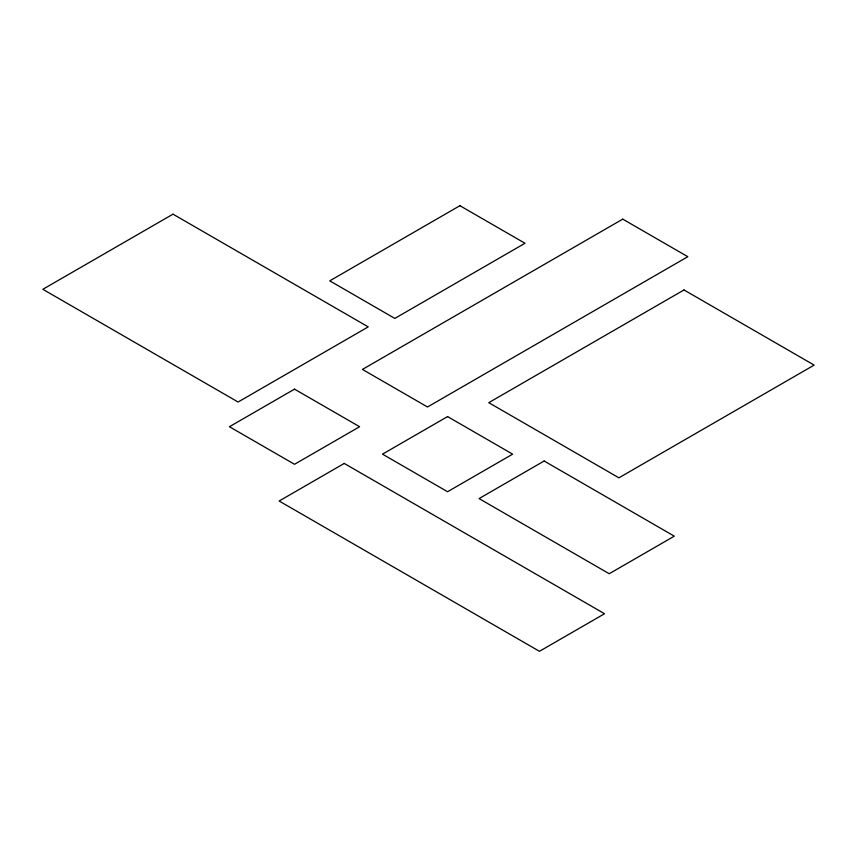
<?xml version="1.0" encoding="UTF-8"?>
<svg xmlns="http://www.w3.org/2000/svg" width="857" height="857" viewBox="0 0 857 857"><rect width="100%" height="100%" fill="white"/><g stroke="black" fill="none" stroke-linecap="round" stroke-linejoin="round"><path stroke-width="1.29" d="M173.007 214.164L42.85 289.302L238.085 402.019L368.231 326.881L173.007 214.164M459.909 205.701L329.763 280.85L394.831 318.418L524.987 243.27L459.909 205.701M294.519 389.153L229.44 426.722L294.519 464.29L359.597 426.722L294.519 389.153M622.739 219.135L362.436 369.421L427.514 406.989L687.817 256.704L622.739 219.135M344.235 463.433L279.157 501.013L539.46 651.299L604.539 613.73L344.235 463.433M447.568 416.577L382.501 454.156L447.568 491.725L512.647 454.156L447.568 416.577M683.993 289.955L488.769 402.672L618.915 477.82L814.15 365.103L683.993 289.955M544.152 461.012L479.074 498.581L609.22 573.729L674.298 536.161L544.152 461.012"/></g></svg>
